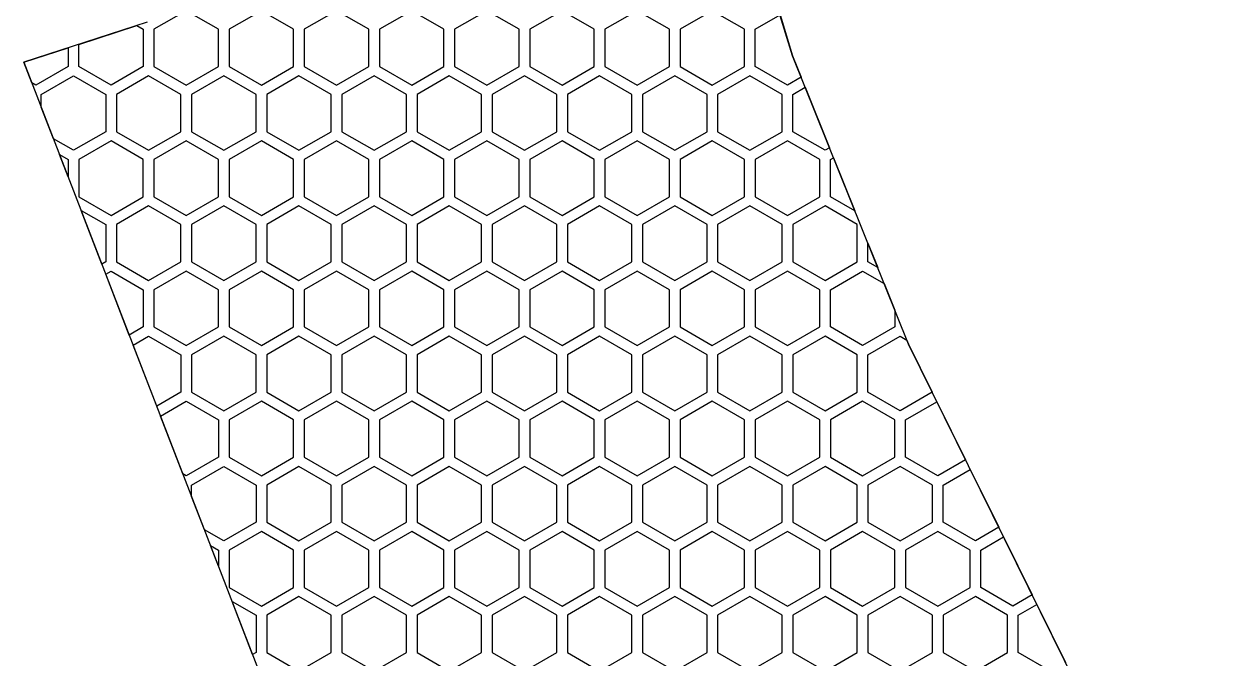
# Model space of a CAD drawing. Extents: x -38 to 90, y -93 to -2.
# Drawn here: x 31.6 to 87.8, y -64.5 to -34.7 of the extents above; entities that cross this region are included whole.
import ezdxf

# ---------------------------------------------------------------- set-up
doc = ezdxf.new("R2010")
doc.units = 0
doc.layers.get('0').update_dxf_attribs({"color": 5})

msp = doc.modelspace()

# ---------------------------------------------------------------- linework, layer by layer
for p, q in [((67.739, -36.179), (65.574, -29.065)), ((39.255, -34.053), (37.739, -34.928)), ((40.77, -34.928), (39.255, -34.053)), ((42.786, -34.053), (41.27, -34.928)), ((44.301, -34.928), (42.786, -34.053)), ((46.317, -34.053), (44.801, -34.928)), ((47.833, -34.928), (46.317, -34.053)), ((49.848, -34.053), (48.333, -34.928)), ((51.364, -34.928), (49.848, -34.053)), ((53.379, -34.053), (51.864, -34.928)), ((54.895, -34.928), (53.379, -34.053)), ((56.91, -34.053), (55.395, -34.928)), ((58.426, -34.928), (56.91, -34.053)), ((60.441, -34.053), (58.926, -34.928)), ((61.957, -34.928), (60.441, -34.053)), ((63.972, -34.053), (62.457, -34.928)), ((65.488, -34.928), (63.972, -34.053)), ((37.424, -34.595), (31.628, -36.469)), ((34.208, -35.635), (36.937, -34.753)), ((36.937, -34.753), (37.239, -34.928)), ((65.988, -34.928), (67.153, -34.255)), ((67.153, -34.255), (67.739, -36.179)), ((37.239, -34.928), (37.239, -36.678)), ((37.739, -34.928), (37.739, -36.678)), ((40.77, -36.678), (40.77, -34.928)), ((41.27, -34.928), (41.27, -36.678)), ((44.301, -36.678), (44.301, -34.928)), ((44.801, -34.928), (44.801, -36.678)), ((47.833, -36.678), (47.833, -34.928)), ((48.333, -34.928), (48.333, -36.678)), ((51.364, -36.678), (51.364, -34.928)), ((51.864, -34.928), (51.864, -36.678)), ((54.895, -36.678), (54.895, -34.928)), ((55.395, -34.928), (55.395, -36.678)), ((58.426, -36.678), (58.426, -34.928)), ((58.926, -34.928), (58.926, -36.678)), ((61.957, -36.678), (61.957, -34.928)), ((62.457, -34.928), (62.457, -36.678)), ((65.488, -36.678), (65.488, -34.928)), ((65.988, -36.678), (65.988, -34.928)), ((31.628, -36.469), (33.708, -35.797)), ((33.708, -35.797), (33.708, -36.678)), ((34.208, -36.678), (34.208, -35.635)), ((32.004, -37.444), (31.628, -36.469)), ((31.628, -36.469), (52.737, -91.131)), ((67.739, -36.179), (68.144, -37.183)), ((73.194, -49.717), (67.739, -36.179)), ((33.708, -36.678), (32.193, -37.553)), ((35.724, -37.553), (34.208, -36.678)), ((37.239, -36.678), (35.724, -37.553)), ((37.739, -36.678), (39.255, -37.553)), ((39.255, -37.553), (40.77, -36.678)), ((41.27, -36.678), (42.786, -37.553)), ((42.786, -37.553), (44.301, -36.678)), ((44.801, -36.678), (46.317, -37.553)), ((46.317, -37.553), (47.833, -36.678)), ((48.333, -36.678), (49.848, -37.553)), ((49.848, -37.553), (51.364, -36.678)), ((51.864, -36.678), (53.379, -37.553)), ((53.379, -37.553), (54.895, -36.678)), ((55.395, -36.678), (56.91, -37.553)), ((56.91, -37.553), (58.426, -36.678)), ((58.926, -36.678), (60.441, -37.553)), ((60.441, -37.553), (61.957, -36.678)), ((62.457, -36.678), (63.972, -37.553)), ((63.972, -37.553), (65.488, -36.678)), ((67.504, -37.553), (65.988, -36.678)), ((32.193, -37.553), (32.004, -37.444)), ((32.443, -37.986), (33.958, -37.111)), ((33.958, -37.111), (35.474, -37.986)), ((37.489, -37.111), (35.974, -37.986)), ((39.005, -37.986), (37.489, -37.111)), ((41.02, -37.111), (39.505, -37.986)), ((42.536, -37.986), (41.02, -37.111)), ((44.551, -37.111), (43.036, -37.986)), ((46.067, -37.986), (44.551, -37.111)), ((48.083, -37.111), (46.567, -37.986)), ((49.598, -37.986), (48.083, -37.111)), ((51.614, -37.111), (50.098, -37.986)), ((53.129, -37.986), (51.614, -37.111)), ((55.145, -37.111), (53.629, -37.986)), ((56.66, -37.986), (55.145, -37.111)), ((58.676, -37.111), (57.16, -37.986)), ((60.191, -37.986), (58.676, -37.111)), ((62.207, -37.111), (60.691, -37.986)), ((63.722, -37.986), (62.207, -37.111)), ((65.738, -37.111), (64.223, -37.986)), ((67.254, -37.986), (65.738, -37.111)), ((68.144, -37.183), (67.504, -37.553)), ((32.443, -38.579), (32.443, -37.986)), ((35.474, -37.986), (35.474, -39.736)), ((35.974, -37.986), (35.974, -39.736)), ((39.005, -39.736), (39.005, -37.986)), ((39.505, -37.986), (39.505, -39.736)), ((42.536, -39.736), (42.536, -37.986)), ((43.036, -37.986), (43.036, -39.736)), ((46.067, -39.736), (46.067, -37.986)), ((46.567, -37.986), (46.567, -39.736)), ((49.598, -39.736), (49.598, -37.986)), ((50.098, -37.986), (50.098, -39.736)), ((53.129, -39.736), (53.129, -37.986)), ((53.629, -37.986), (53.629, -39.736)), ((56.66, -39.736), (56.66, -37.986)), ((57.16, -37.986), (57.16, -39.736)), ((60.191, -39.736), (60.191, -37.986)), ((60.691, -37.986), (60.691, -39.736)), ((63.722, -39.736), (63.722, -37.986)), ((64.223, -37.986), (64.223, -39.736)), ((67.254, -39.736), (67.254, -37.986)), ((67.754, -37.986), (68.332, -37.652)), ((67.754, -39.736), (67.754, -37.986)), ((68.332, -37.652), (69.477, -40.491)), ((33.018, -40.068), (32.443, -38.579)), ((35.474, -39.736), (33.958, -40.611)), ((35.974, -39.736), (37.489, -40.611)), ((37.489, -40.611), (39.005, -39.736)), ((39.505, -39.736), (41.02, -40.611)), ((41.02, -40.611), (42.536, -39.736)), ((43.036, -39.736), (44.551, -40.611)), ((44.551, -40.611), (46.067, -39.736)), ((46.567, -39.736), (48.083, -40.611)), ((48.083, -40.611), (49.598, -39.736)), ((50.098, -39.736), (51.614, -40.611)), ((51.614, -40.611), (53.129, -39.736)), ((53.629, -39.736), (55.145, -40.611)), ((55.145, -40.611), (56.66, -39.736)), ((57.16, -39.736), (58.676, -40.611)), ((58.676, -40.611), (60.191, -39.736)), ((60.691, -39.736), (62.207, -40.611)), ((62.207, -40.611), (63.722, -39.736)), ((64.223, -39.736), (65.738, -40.611)), ((65.738, -40.611), (67.254, -39.736)), ((69.269, -40.611), (67.754, -39.736)), ((33.958, -40.611), (33.018, -40.068)), ((35.724, -40.169), (34.208, -41.044)), ((37.239, -41.044), (35.724, -40.169)), ((39.255, -40.169), (37.739, -41.044)), ((40.77, -41.044), (39.255, -40.169)), ((42.786, -40.169), (41.27, -41.044)), ((44.301, -41.044), (42.786, -40.169)), ((46.317, -40.169), (44.801, -41.044)), ((47.833, -41.044), (46.317, -40.169)), ((49.848, -40.169), (48.333, -41.044)), ((51.364, -41.044), (49.848, -40.169)), ((53.379, -40.169), (51.864, -41.044)), ((54.895, -41.044), (53.379, -40.169)), ((56.91, -40.169), (55.395, -41.044)), ((58.426, -41.044), (56.91, -40.169)), ((60.441, -40.169), (58.926, -41.044)), ((61.957, -41.044), (60.441, -40.169)), ((63.972, -40.169), (62.457, -41.044)), ((65.488, -41.044), (63.972, -40.169)), ((67.504, -40.169), (65.988, -41.044)), ((69.019, -41.044), (67.504, -40.169)), ((33.305, -40.811), (33.708, -41.044)), ((33.708, -41.856), (33.305, -40.811)), ((69.477, -40.491), (69.269, -40.611)), ((69.519, -41.044), (69.665, -40.959)), ((69.665, -40.959), (70.673, -43.46)), ((33.708, -41.044), (33.708, -41.856)), ((34.208, -41.044), (34.208, -42.794)), ((37.239, -42.794), (37.239, -41.044)), ((37.739, -41.044), (37.739, -42.794)), ((40.77, -42.794), (40.77, -41.044)), ((41.27, -41.044), (41.27, -42.794)), ((44.301, -42.794), (44.301, -41.044)), ((44.801, -41.044), (44.801, -42.794)), ((47.833, -42.794), (47.833, -41.044)), ((48.333, -41.044), (48.333, -42.794)), ((51.364, -42.794), (51.364, -41.044)), ((51.864, -41.044), (51.864, -42.794)), ((54.895, -42.794), (54.895, -41.044)), ((55.395, -41.044), (55.395, -42.794)), ((58.426, -42.794), (58.426, -41.044)), ((58.926, -41.044), (58.926, -42.794)), ((61.957, -42.794), (61.957, -41.044)), ((62.457, -41.044), (62.457, -42.794)), ((65.488, -42.794), (65.488, -41.044)), ((65.988, -41.044), (65.988, -42.794)), ((69.019, -42.794), (69.019, -41.044)), ((69.519, -42.794), (69.519, -41.044)), ((34.208, -42.794), (35.724, -43.669)), ((35.724, -43.669), (37.239, -42.794)), ((37.489, -43.227), (35.974, -44.102)), ((39.005, -44.102), (37.489, -43.227)), ((37.739, -42.794), (39.255, -43.669)), ((39.255, -43.669), (40.77, -42.794)), ((41.02, -43.227), (39.505, -44.102)), ((42.536, -44.102), (41.02, -43.227)), ((41.27, -42.794), (42.786, -43.669)), ((42.786, -43.669), (44.301, -42.794)), ((44.551, -43.227), (43.036, -44.102)), ((46.067, -44.102), (44.551, -43.227)), ((44.801, -42.794), (46.317, -43.669)), ((46.317, -43.669), (47.833, -42.794)), ((48.083, -43.227), (46.567, -44.102)), ((49.598, -44.102), (48.083, -43.227)), ((48.333, -42.794), (49.848, -43.669)), ((49.848, -43.669), (51.364, -42.794)), ((51.614, -43.227), (50.098, -44.102)), ((53.129, -44.102), (51.614, -43.227)), ((51.864, -42.794), (53.379, -43.669)), ((53.379, -43.669), (54.895, -42.794)), ((55.145, -43.227), (53.629, -44.102)), ((56.66, -44.102), (55.145, -43.227)), ((55.395, -42.794), (56.91, -43.669)), ((56.91, -43.669), (58.426, -42.794)), ((58.676, -43.227), (57.16, -44.102)), ((60.191, -44.102), (58.676, -43.227)), ((58.926, -42.794), (60.441, -43.669)), ((60.441, -43.669), (61.957, -42.794)), ((62.207, -43.227), (60.691, -44.102)), ((63.722, -44.102), (62.207, -43.227)), ((62.457, -42.794), (63.972, -43.669)), ((63.972, -43.669), (65.488, -42.794)), ((65.738, -43.227), (64.223, -44.102)), ((67.254, -44.102), (65.738, -43.227)), ((65.988, -42.794), (67.504, -43.669)), ((67.504, -43.669), (69.019, -42.794)), ((69.269, -43.227), (67.754, -44.102)), ((70.785, -44.102), (69.269, -43.227)), ((70.673, -43.46), (69.519, -42.794)), ((34.318, -43.434), (35.474, -44.102)), ((35.292, -45.957), (34.318, -43.434)), ((35.474, -44.102), (35.474, -45.852)), ((35.974, -44.102), (35.974, -45.852)), ((39.005, -45.852), (39.005, -44.102)), ((39.505, -44.102), (39.505, -45.852)), ((42.536, -45.852), (42.536, -44.102)), ((43.036, -44.102), (43.036, -45.852)), ((46.067, -45.852), (46.067, -44.102)), ((46.567, -44.102), (46.567, -45.852)), ((49.598, -45.852), (49.598, -44.102)), ((50.098, -44.102), (50.098, -45.852)), ((53.129, -45.852), (53.129, -44.102)), ((53.629, -44.102), (53.629, -45.852)), ((56.66, -45.852), (56.66, -44.102)), ((57.16, -44.102), (57.16, -45.852)), ((60.191, -45.852), (60.191, -44.102)), ((60.691, -44.102), (60.691, -45.852)), ((63.722, -45.852), (63.722, -44.102)), ((64.223, -44.102), (64.223, -45.852)), ((67.254, -45.852), (67.254, -44.102)), ((67.754, -44.102), (67.754, -45.852)), ((70.785, -45.852), (70.785, -44.102)), ((71.285, -45.852), (71.285, -44.978)), ((71.285, -44.978), (71.743, -46.117)), ((35.474, -45.852), (35.292, -45.957)), ((35.974, -45.852), (37.489, -46.727)), ((37.489, -46.727), (39.005, -45.852)), ((39.505, -45.852), (41.02, -46.727)), ((41.02, -46.727), (42.536, -45.852)), ((43.036, -45.852), (44.551, -46.727)), ((44.551, -46.727), (46.067, -45.852)), ((46.567, -45.852), (48.083, -46.727)), ((48.083, -46.727), (49.598, -45.852)), ((50.098, -45.852), (51.614, -46.727)), ((51.614, -46.727), (53.129, -45.852)), ((53.629, -45.852), (55.145, -46.727)), ((55.145, -46.727), (56.66, -45.852)), ((57.16, -45.852), (58.676, -46.727)), ((58.676, -46.727), (60.191, -45.852)), ((60.691, -45.852), (62.207, -46.727)), ((62.207, -46.727), (63.722, -45.852)), ((64.223, -45.852), (65.738, -46.727)), ((65.738, -46.727), (67.254, -45.852)), ((67.754, -45.852), (69.269, -46.727)), ((69.269, -46.727), (70.785, -45.852)), ((71.743, -46.117), (71.285, -45.852)), ((35.474, -46.429), (35.724, -46.285)), ((36.579, -49.291), (35.474, -46.429)), ((35.724, -46.285), (37.239, -47.16)), ((39.255, -46.285), (37.739, -47.16)), ((40.77, -47.16), (39.255, -46.285)), ((42.786, -46.285), (41.27, -47.16)), ((44.301, -47.16), (42.786, -46.285)), ((46.317, -46.285), (44.801, -47.16)), ((47.833, -47.16), (46.317, -46.285)), ((49.848, -46.285), (48.333, -47.16)), ((51.364, -47.16), (49.848, -46.285)), ((53.379, -46.285), (51.864, -47.16)), ((54.895, -47.16), (53.379, -46.285)), ((56.91, -46.285), (55.395, -47.16)), ((58.426, -47.16), (56.91, -46.285)), ((60.441, -46.285), (58.926, -47.16)), ((61.957, -47.16), (60.441, -46.285)), ((63.972, -46.285), (62.457, -47.16)), ((65.488, -47.16), (63.972, -46.285)), ((67.504, -46.285), (65.988, -47.16)), ((69.019, -47.16), (67.504, -46.285)), ((69.519, -47.16), (71.035, -46.285)), ((71.035, -46.285), (72.047, -46.869)), ((37.239, -47.16), (37.239, -48.91)), ((37.739, -47.16), (37.739, -48.91)), ((40.77, -48.91), (40.77, -47.16)), ((41.27, -47.16), (41.27, -48.91)), ((44.301, -48.91), (44.301, -47.16)), ((44.801, -47.16), (44.801, -48.91)), ((47.833, -48.91), (47.833, -47.16)), ((48.333, -47.16), (48.333, -48.91)), ((51.364, -48.91), (51.364, -47.16)), ((51.864, -47.16), (51.864, -48.91)), ((54.895, -48.91), (54.895, -47.16)), ((55.395, -47.16), (55.395, -48.91)), ((58.426, -48.91), (58.426, -47.16)), ((58.926, -47.16), (58.926, -48.91)), ((61.957, -48.91), (61.957, -47.16)), ((62.457, -47.16), (62.457, -48.91)), ((65.488, -48.91), (65.488, -47.16)), ((65.988, -47.16), (65.988, -48.91)), ((69.019, -48.91), (69.019, -47.16)), ((69.519, -48.91), (69.519, -47.16)), ((72.047, -46.869), (72.55, -48.119)), ((72.55, -48.119), (72.55, -48.91)), ((37.239, -48.91), (36.579, -49.291)), ((36.762, -49.763), (37.489, -49.343)), ((37.489, -49.343), (39.005, -50.218)), ((37.739, -48.91), (39.255, -49.785)), ((39.255, -49.785), (40.77, -48.91)), ((41.02, -49.343), (39.505, -50.218)), ((42.536, -50.218), (41.02, -49.343)), ((41.27, -48.91), (42.786, -49.785)), ((42.786, -49.785), (44.301, -48.91)), ((44.551, -49.343), (43.036, -50.218)), ((46.067, -50.218), (44.551, -49.343)), ((44.801, -48.91), (46.317, -49.785)), ((46.317, -49.785), (47.833, -48.91)), ((48.083, -49.343), (46.567, -50.218)), ((49.598, -50.218), (48.083, -49.343)), ((48.333, -48.91), (49.848, -49.785)), ((49.848, -49.785), (51.364, -48.91)), ((51.614, -49.343), (50.098, -50.218)), ((53.129, -50.218), (51.614, -49.343)), ((51.864, -48.91), (53.379, -49.785)), ((53.379, -49.785), (54.895, -48.91)), ((55.145, -49.343), (53.629, -50.218)), ((56.66, -50.218), (55.145, -49.343)), ((55.395, -48.91), (56.91, -49.785)), ((56.91, -49.785), (58.426, -48.91)), ((58.676, -49.343), (57.16, -50.218)), ((60.191, -50.218), (58.676, -49.343)), ((58.926, -48.91), (60.441, -49.785)), ((60.441, -49.785), (61.957, -48.91)), ((62.207, -49.343), (60.691, -50.218)), ((63.722, -50.218), (62.207, -49.343)), ((62.457, -48.91), (63.972, -49.785)), ((63.972, -49.785), (65.488, -48.91)), ((65.738, -49.343), (64.223, -50.218)), ((67.254, -50.218), (65.738, -49.343)), ((65.988, -48.91), (67.504, -49.785)), ((67.504, -49.785), (69.019, -48.91)), ((69.269, -49.343), (67.754, -50.218)), ((70.785, -50.218), (69.269, -49.343)), ((71.035, -49.785), (69.519, -48.91)), ((72.55, -48.91), (71.035, -49.785)), ((71.285, -50.218), (72.8, -49.343)), ((72.8, -49.343), (73.117, -49.526)), ((37.867, -52.625), (36.762, -49.763)), ((73.117, -49.526), (73.194, -49.717)), ((73.194, -49.717), (74.307, -51.973)), ((87.782, -79.309), (73.194, -49.717)), ((39.005, -50.218), (39.005, -51.968)), ((39.505, -50.218), (39.505, -51.968)), ((42.536, -51.968), (42.536, -50.218)), ((43.036, -50.218), (43.036, -51.968)), ((46.067, -51.968), (46.067, -50.218)), ((46.567, -50.218), (46.567, -51.968)), ((49.598, -51.968), (49.598, -50.218)), ((50.098, -50.218), (50.098, -51.968)), ((53.129, -51.968), (53.129, -50.218)), ((53.629, -50.218), (53.629, -51.968)), ((56.66, -51.968), (56.66, -50.218)), ((57.16, -50.218), (57.16, -51.968)), ((60.191, -51.968), (60.191, -50.218)), ((60.691, -50.218), (60.691, -51.968)), ((63.722, -51.968), (63.722, -50.218)), ((64.223, -50.218), (64.223, -51.968)), ((67.254, -51.968), (67.254, -50.218)), ((67.754, -50.218), (67.754, -51.968)), ((70.785, -51.968), (70.785, -50.218)), ((71.285, -51.968), (71.285, -50.218)), ((39.005, -51.968), (37.867, -52.625)), ((39.505, -51.968), (41.02, -52.843)), ((41.02, -52.843), (42.536, -51.968)), ((43.036, -51.968), (44.551, -52.843)), ((44.551, -52.843), (46.067, -51.968)), ((46.567, -51.968), (48.083, -52.843)), ((48.083, -52.843), (49.598, -51.968)), ((50.098, -51.968), (51.614, -52.843)), ((51.614, -52.843), (53.129, -51.968)), ((53.629, -51.968), (55.145, -52.843)), ((55.145, -52.843), (56.66, -51.968)), ((57.16, -51.968), (58.676, -52.843)), ((58.676, -52.843), (60.191, -51.968)), ((60.691, -51.968), (62.207, -52.843)), ((62.207, -52.843), (63.722, -51.968)), ((64.223, -51.968), (65.738, -52.843)), ((65.738, -52.843), (67.254, -51.968)), ((67.754, -51.968), (69.269, -52.843)), ((69.269, -52.843), (70.785, -51.968)), ((72.8, -52.843), (71.285, -51.968)), ((74.307, -51.973), (72.8, -52.843)), ((38.049, -53.097), (39.255, -52.401)), ((39.255, -52.401), (40.77, -53.276)), ((42.786, -52.401), (41.27, -53.276)), ((44.301, -53.276), (42.786, -52.401)), ((46.317, -52.401), (44.801, -53.276)), ((47.833, -53.276), (46.317, -52.401)), ((49.848, -52.401), (48.333, -53.276)), ((51.364, -53.276), (49.848, -52.401)), ((53.379, -52.401), (51.864, -53.276)), ((54.895, -53.276), (53.379, -52.401)), ((56.91, -52.401), (55.395, -53.276)), ((58.426, -53.276), (56.91, -52.401)), ((60.441, -52.401), (58.926, -53.276)), ((61.957, -53.276), (60.441, -52.401)), ((63.972, -52.401), (62.457, -53.276)), ((65.488, -53.276), (63.972, -52.401)), ((67.504, -52.401), (65.988, -53.276)), ((69.019, -53.276), (67.504, -52.401)), ((71.035, -52.401), (69.519, -53.276)), ((72.55, -53.276), (71.035, -52.401)), ((73.05, -53.276), (74.528, -52.423)), ((74.528, -52.423), (75.871, -55.147)), ((39.097, -55.81), (38.049, -53.097)), ((40.77, -53.276), (40.77, -55.026)), ((41.27, -53.276), (41.27, -55.026)), ((44.301, -55.026), (44.301, -53.276)), ((44.801, -53.276), (44.801, -55.026)), ((47.833, -55.026), (47.833, -53.276)), ((48.333, -53.276), (48.333, -55.026)), ((51.364, -55.026), (51.364, -53.276)), ((51.864, -53.276), (51.864, -55.026)), ((54.895, -55.026), (54.895, -53.276)), ((55.395, -53.276), (55.395, -55.026)), ((58.426, -55.026), (58.426, -53.276)), ((58.926, -53.276), (58.926, -55.026)), ((61.957, -55.026), (61.957, -53.276)), ((62.457, -53.276), (62.457, -55.026)), ((65.488, -55.026), (65.488, -53.276)), ((65.988, -53.276), (65.988, -55.026)), ((69.019, -55.026), (69.019, -53.276)), ((69.519, -53.276), (69.519, -55.026)), ((72.55, -55.026), (72.55, -53.276)), ((73.05, -55.026), (73.05, -53.276)), ((40.77, -55.026), (39.255, -55.901)), ((41.27, -55.026), (42.786, -55.901)), ((42.786, -55.901), (44.301, -55.026)), ((44.801, -55.026), (46.317, -55.901)), ((46.317, -55.901), (47.833, -55.026)), ((48.333, -55.026), (49.848, -55.901)), ((49.848, -55.901), (51.364, -55.026)), ((51.864, -55.026), (53.379, -55.901)), ((53.379, -55.901), (54.895, -55.026)), ((55.395, -55.026), (56.91, -55.901)), ((56.91, -55.901), (58.426, -55.026)), ((58.926, -55.026), (60.441, -55.901)), ((60.441, -55.901), (61.957, -55.026)), ((62.457, -55.026), (63.972, -55.901)), ((63.972, -55.901), (65.488, -55.026)), ((65.988, -55.026), (67.504, -55.901)), ((67.504, -55.901), (69.019, -55.026)), ((69.519, -55.026), (71.035, -55.901)), ((71.035, -55.901), (72.55, -55.026)), ((74.566, -55.901), (73.05, -55.026)), ((39.505, -56.334), (41.02, -55.459)), ((41.02, -55.459), (42.536, -56.334)), ((44.551, -55.459), (43.036, -56.334)), ((46.067, -56.334), (44.551, -55.459)), ((48.083, -55.459), (46.567, -56.334)), ((49.598, -56.334), (48.083, -55.459)), ((51.614, -55.459), (50.098, -56.334)), ((53.129, -56.334), (51.614, -55.459)), ((55.145, -55.459), (53.629, -56.334)), ((56.66, -56.334), (55.145, -55.459)), ((58.676, -55.459), (57.16, -56.334)), ((60.191, -56.334), (58.676, -55.459)), ((62.207, -55.459), (60.691, -56.334)), ((63.722, -56.334), (62.207, -55.459)), ((65.738, -55.459), (64.223, -56.334)), ((67.254, -56.334), (65.738, -55.459)), ((69.269, -55.459), (67.754, -56.334)), ((70.785, -56.334), (69.269, -55.459)), ((72.8, -55.459), (71.285, -56.334)), ((74.316, -56.334), (72.8, -55.459)), ((75.871, -55.147), (74.566, -55.901)), ((39.255, -55.901), (39.097, -55.81)), ((74.816, -56.334), (76.093, -55.597)), ((76.093, -55.597), (77.436, -58.321)), ((39.505, -56.866), (39.505, -56.334)), ((42.536, -56.334), (42.536, -58.084)), ((43.036, -56.334), (43.036, -58.084)), ((46.067, -58.084), (46.067, -56.334)), ((46.567, -56.334), (46.567, -58.084)), ((49.598, -58.084), (49.598, -56.334)), ((50.098, -56.334), (50.098, -58.084)), ((53.129, -58.084), (53.129, -56.334)), ((53.629, -56.334), (53.629, -58.084)), ((56.66, -58.084), (56.66, -56.334)), ((57.16, -56.334), (57.16, -58.084)), ((60.191, -58.084), (60.191, -56.334)), ((60.691, -56.334), (60.691, -58.084)), ((63.722, -58.084), (63.722, -56.334)), ((64.223, -56.334), (64.223, -58.084)), ((67.254, -58.084), (67.254, -56.334)), ((67.754, -56.334), (67.754, -58.084)), ((70.785, -58.084), (70.785, -56.334)), ((71.285, -56.334), (71.285, -58.084)), ((74.316, -58.084), (74.316, -56.334)), ((74.816, -58.084), (74.816, -56.334)), ((40.11, -58.433), (39.505, -56.866)), ((42.536, -58.084), (41.02, -58.959)), ((43.036, -58.084), (44.551, -58.959)), ((44.551, -58.959), (46.067, -58.084)), ((46.567, -58.084), (48.083, -58.959)), ((48.083, -58.959), (49.598, -58.084)), ((50.098, -58.084), (51.614, -58.959)), ((51.614, -58.959), (53.129, -58.084)), ((53.629, -58.084), (55.145, -58.959)), ((55.145, -58.959), (56.66, -58.084)), ((57.16, -58.084), (58.676, -58.959)), ((58.676, -58.959), (60.191, -58.084)), ((60.691, -58.084), (62.207, -58.959)), ((62.207, -58.959), (63.722, -58.084)), ((64.223, -58.084), (65.738, -58.959)), ((65.738, -58.959), (67.254, -58.084)), ((67.754, -58.084), (69.269, -58.959)), ((69.269, -58.959), (70.785, -58.084)), ((71.285, -58.084), (72.8, -58.959)), ((72.8, -58.959), (74.316, -58.084)), ((76.331, -58.959), (74.816, -58.084)), ((77.436, -58.321), (76.331, -58.959)), ((41.02, -58.959), (40.11, -58.433)), ((42.786, -58.517), (41.27, -59.392)), ((44.301, -59.392), (42.786, -58.517)), ((46.317, -58.517), (44.801, -59.392)), ((47.833, -59.392), (46.317, -58.517)), ((49.848, -58.517), (48.333, -59.392)), ((51.364, -59.392), (49.848, -58.517)), ((53.379, -58.517), (51.864, -59.392)), ((54.895, -59.392), (53.379, -58.517)), ((56.91, -58.517), (55.395, -59.392)), ((58.426, -59.392), (56.91, -58.517)), ((60.441, -58.517), (58.926, -59.392)), ((61.957, -59.392), (60.441, -58.517)), ((63.972, -58.517), (62.457, -59.392)), ((65.488, -59.392), (63.972, -58.517)), ((67.504, -58.517), (65.988, -59.392)), ((69.019, -59.392), (67.504, -58.517)), ((71.035, -58.517), (69.519, -59.392)), ((72.55, -59.392), (71.035, -58.517)), ((74.566, -58.517), (73.05, -59.392)), ((76.081, -59.392), (74.566, -58.517)), ((76.581, -59.392), (77.657, -58.771)), ((77.657, -58.771), (79.001, -61.495)), ((40.397, -59.176), (40.77, -59.392)), ((40.77, -60.143), (40.397, -59.176)), ((40.77, -59.392), (40.77, -60.143)), ((41.27, -59.392), (41.27, -61.142)), ((44.301, -61.142), (44.301, -59.392)), ((44.801, -59.392), (44.801, -61.142)), ((47.833, -61.142), (47.833, -59.392)), ((48.333, -59.392), (48.333, -61.142)), ((51.364, -61.142), (51.364, -59.392)), ((51.864, -59.392), (51.864, -61.142)), ((54.895, -61.142), (54.895, -59.392)), ((55.395, -59.392), (55.395, -61.142)), ((58.426, -61.142), (58.426, -59.392)), ((58.926, -59.392), (58.926, -61.142)), ((61.957, -61.142), (61.957, -59.392)), ((62.457, -59.392), (62.457, -61.142)), ((65.488, -61.142), (65.488, -59.392)), ((65.988, -59.392), (65.988, -61.142)), ((69.019, -61.142), (69.019, -59.392)), ((69.519, -59.392), (69.519, -61.142)), ((72.55, -61.142), (72.55, -59.392)), ((73.05, -59.392), (73.05, -61.142)), ((76.081, -61.142), (76.081, -59.392)), ((76.581, -61.142), (76.581, -59.392)), ((41.27, -61.142), (42.786, -62.017)), ((42.786, -62.017), (44.301, -61.142)), ((44.801, -61.142), (46.317, -62.017)), ((46.317, -62.017), (47.833, -61.142)), ((48.333, -61.142), (49.848, -62.017)), ((49.848, -62.017), (51.364, -61.142)), ((51.864, -61.142), (53.379, -62.017)), ((53.379, -62.017), (54.895, -61.142)), ((55.395, -61.142), (56.91, -62.017)), ((56.91, -62.017), (58.426, -61.142)), ((58.926, -61.142), (60.441, -62.017)), ((60.441, -62.017), (61.957, -61.142)), ((62.457, -61.142), (63.972, -62.017)), ((63.972, -62.017), (65.488, -61.142)), ((65.988, -61.142), (67.504, -62.017)), ((67.504, -62.017), (69.019, -61.142)), ((69.519, -61.142), (71.035, -62.017)), ((71.035, -62.017), (72.55, -61.142)), ((73.05, -61.142), (74.566, -62.017)), ((74.566, -62.017), (76.081, -61.142)), ((78.097, -62.017), (76.581, -61.142)), ((44.551, -61.575), (43.036, -62.45)), ((46.067, -62.45), (44.551, -61.575)), ((48.083, -61.575), (46.567, -62.45)), ((49.598, -62.45), (48.083, -61.575)), ((51.614, -61.575), (50.098, -62.45)), ((53.129, -62.45), (51.614, -61.575)), ((55.145, -61.575), (53.629, -62.45)), ((56.66, -62.45), (55.145, -61.575)), ((58.676, -61.575), (57.16, -62.45)), ((60.191, -62.45), (58.676, -61.575)), ((62.207, -61.575), (60.691, -62.45)), ((63.722, -62.45), (62.207, -61.575)), ((65.738, -61.575), (64.223, -62.45)), ((67.254, -62.45), (65.738, -61.575)), ((69.269, -61.575), (67.754, -62.45)), ((70.785, -62.45), (69.269, -61.575)), ((72.8, -61.575), (71.285, -62.45)), ((74.316, -62.45), (72.8, -61.575)), ((76.331, -61.575), (74.816, -62.45)), ((77.847, -62.45), (76.331, -61.575)), ((79.001, -61.495), (78.097, -62.017)), ((41.41, -61.8), (42.536, -62.45)), ((42.373, -64.294), (41.41, -61.8)), ((78.347, -62.45), (79.222, -61.945)), ((79.222, -61.945), (80.565, -64.669)), ((42.536, -62.45), (42.536, -64.2)), ((43.036, -62.45), (43.036, -64.2)), ((46.067, -64.2), (46.067, -62.45)), ((46.567, -62.45), (46.567, -64.2)), ((49.598, -64.2), (49.598, -62.45)), ((50.098, -62.45), (50.098, -64.2)), ((53.129, -64.2), (53.129, -62.45)), ((53.629, -62.45), (53.629, -64.2)), ((56.66, -64.2), (56.66, -62.45)), ((57.16, -62.45), (57.16, -64.2)), ((60.191, -64.2), (60.191, -62.45)), ((60.691, -62.45), (60.691, -64.2)), ((63.722, -64.2), (63.722, -62.45)), ((64.223, -62.45), (64.223, -64.2)), ((67.254, -64.2), (67.254, -62.45)), ((67.754, -62.45), (67.754, -64.2)), ((70.785, -64.2), (70.785, -62.45)), ((71.285, -62.45), (71.285, -64.2)), ((74.316, -64.2), (74.316, -62.45)), ((74.816, -62.45), (74.816, -64.2)), ((77.847, -64.2), (77.847, -62.45)), ((78.347, -64.2), (78.347, -62.45)), ((42.536, -64.2), (42.373, -64.294)), ((43.036, -64.2), (44.551, -65.075)), ((44.551, -65.075), (46.067, -64.2)), ((46.567, -64.2), (48.083, -65.075)), ((48.083, -65.075), (49.598, -64.2)), ((50.098, -64.2), (51.614, -65.075)), ((51.614, -65.075), (53.129, -64.2)), ((53.629, -64.2), (55.145, -65.075)), ((55.145, -65.075), (56.66, -64.2)), ((57.16, -64.2), (58.676, -65.075)), ((58.676, -65.075), (60.191, -64.2)), ((60.691, -64.2), (62.207, -65.075)), ((62.207, -65.075), (63.722, -64.2)), ((64.223, -64.2), (65.738, -65.075)), ((65.738, -65.075), (67.254, -64.2)), ((67.754, -64.2), (69.269, -65.075)), ((69.269, -65.075), (70.785, -64.2)), ((71.285, -64.2), (72.8, -65.075)), ((72.8, -65.075), (74.316, -64.2)), ((74.816, -64.2), (76.331, -65.075)), ((76.331, -65.075), (77.847, -64.2)), ((79.863, -65.075), (78.347, -64.2))]:
    msp.add_line(p, q)

doc.saveas('drawing.dxf')
